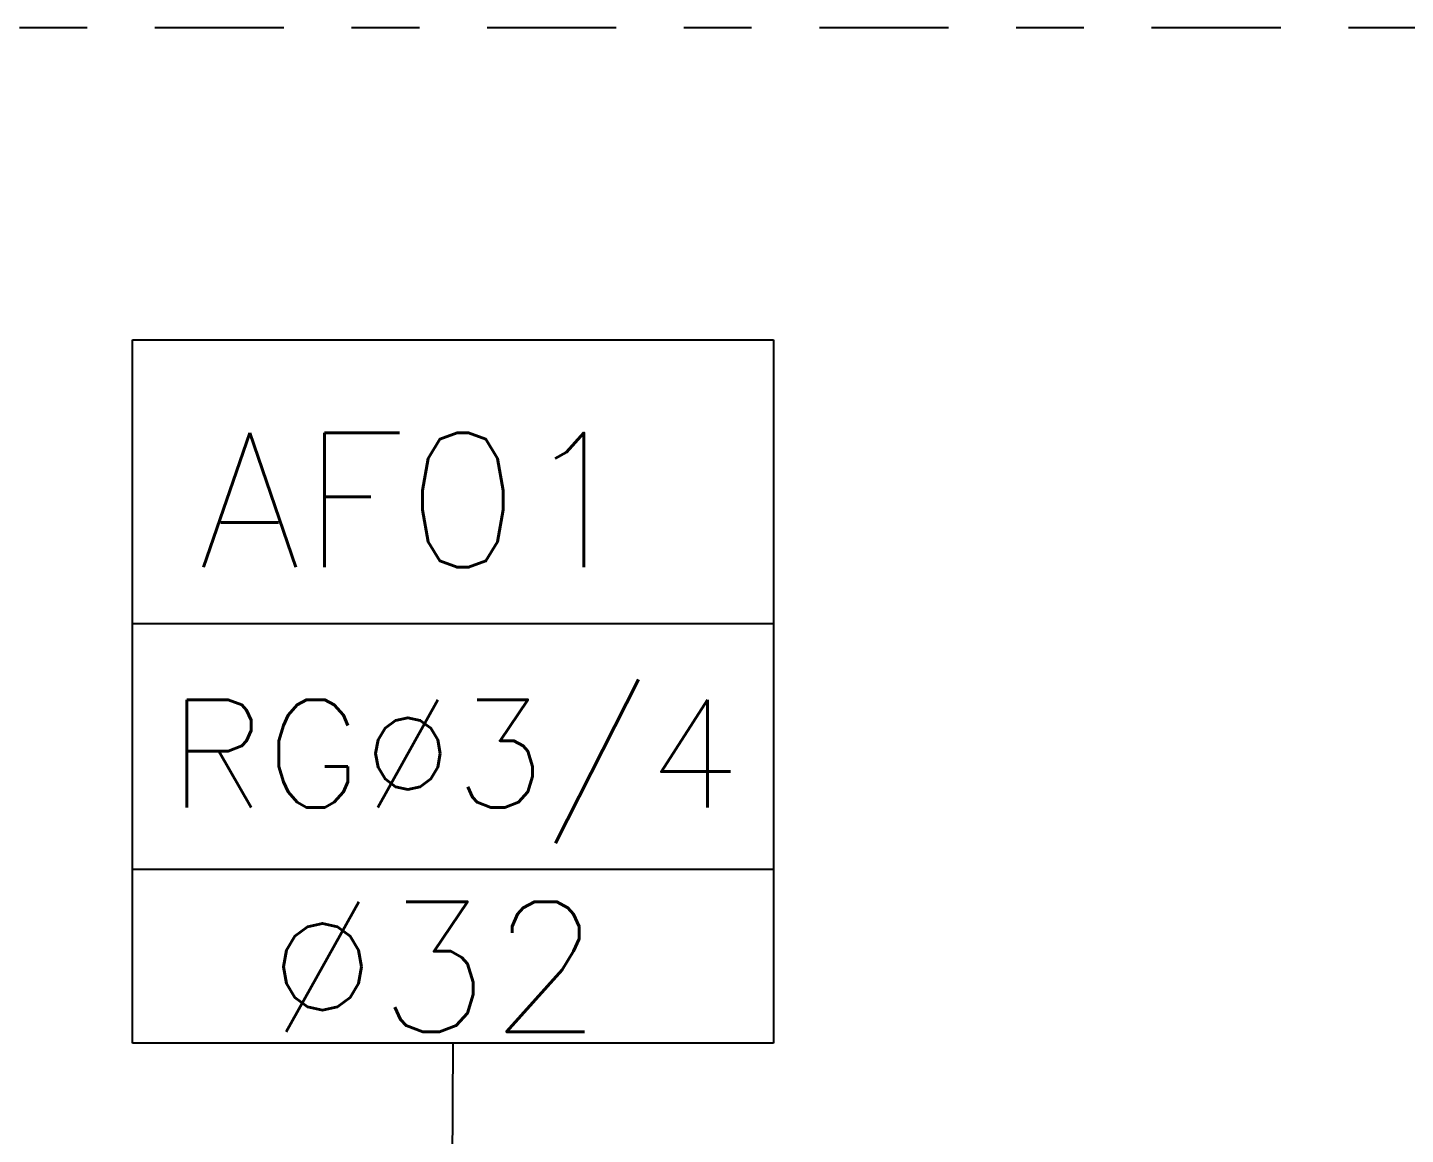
# Model space of a CAD drawing. Header units: millimetres. Extents: x 1573 to 2177, y 1587 to 1932.
# Drawn here: x 1903.303 to 1905.338, y 1920.791 to 1922.425 of the extents above; entities that cross this region are included whole.
import ezdxf
from ezdxf.enums import TextEntityAlignment as Align

# ---------------------------------------------------------------- set-up
doc = ezdxf.new("R2010")
doc.units = ezdxf.units.MM
doc.header["$LTSCALE"] = 0.03
doc.linetypes.add('DASHDOT', pattern=[25.4, 12.7, -6.35, 0, -6.35])
for name, color, linetype in [('-HIDRO', 8, 'Continuous'), ('Prumadas_L', 1, 'Continuous'), ('Prumadas_Q', 3, 'Continuous'), ('Prumadas_T', 2, 'Continuous')]:
    doc.layers.add(name, color=color, linetype=linetype)
doc.styles.add('ROMANS', font='romans.shx', dxfattribs={"height": 0.1})

msp = doc.modelspace()

# ---------------------------------------------------------------- linework, layer by layer
at = {"layer": '-HIDRO', "linetype": 'DASHDOT', "ltscale": 0.5}
msp.add_line((1901.0389, 1922.4253), (1905.6829, 1922.4253), dxfattribs=at)
at = {"layer": 'Prumadas_L'}
for p, q in [((1903.4585, 1921.5452, 4.9288), (1904.4048, 1921.5452, 4.9288)), ((1903.4585, 1921.1822, 4.9288), (1904.4048, 1921.1822, 4.9288)), ((1903.9279, 1920.0911), (1903.9316, 1920.9253, 4.9288))]:
    msp.add_line(p, q, dxfattribs=at)
at = {"layer": 'Prumadas_Q'}
for p, q in [((1903.4585, 1921.964, 4.9288), (1904.4048, 1921.964, 4.9288)), ((1903.4585, 1920.9253, 4.9288), (1903.4585, 1921.964, 4.9288)), ((1904.4048, 1921.964, 4.9288), (1904.4048, 1920.9253, 4.9288)), ((1904.4048, 1920.9253, 4.9288), (1903.4585, 1920.9253, 4.9288))]:
    msp.add_line(p, q, dxfattribs=at)

# ---------------------------------------------------------------- texts
at = {"layer": 'Prumadas_T', "style": 'ROMANS'}
for s, height, p in [('AF01', 0.19845, (1903.8781, 1921.6282, 4.9288)), ('RG%%C3/4', 0.15876, (1903.933, 1921.2737, 4.9288)), ('%%C32', 0.1921, (1903.9035, 1920.9422, 4.9288))]:
    msp.add_text(s, height=height, rotation=0, dxfattribs=at).set_placement(p, align=Align.CENTER)

doc.saveas('drawing.dxf')
